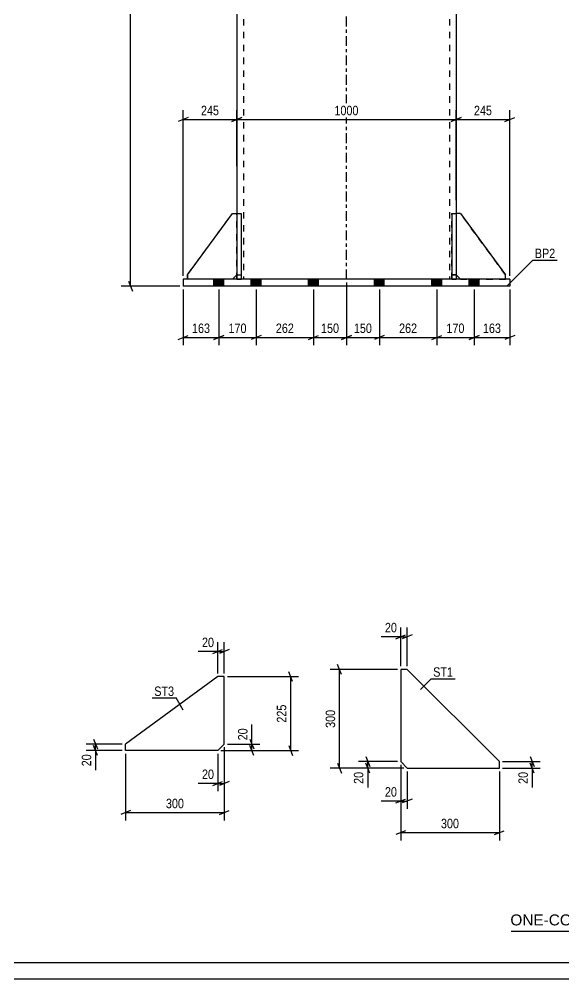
# Model space of a CAD drawing. Header units: millimetres. Extents: x 0 to 841, y 0 to 594.
# Drawn here: x 253.4 to 419, y 0 to 292.1 of the extents above; entities that cross this region are included whole.
import ezdxf

# ---------------------------------------------------------------- set-up
doc = ezdxf.new("R2010")
doc.units = ezdxf.units.MM
doc.linetypes.add('DXK_LINE_DOT2', pattern=[3.9198, 1.9599, -1.9599])
doc.linetypes.add('DXK_LINE_DOT3', pattern=[5.9187, 2.979, -0.9799, 0.9799, -0.9799])
doc.styles.add('Arial', font='ARIAL.TTF', dxfattribs={"height": 0.2})
doc.styles.add('Arial Narrow', font='ARIALN.TTF', dxfattribs={"height": 0.2})

# ---------------------------------------------------------------- blocks, each defined once
blk = doc.blocks.new('Unknown-727412544-1129')
at = {"color": 5, "linetype": 'Continuous'}
for p, q in [((5, 5), (836, 5)), ((0, 0), (841, 0))]:
    blk.add_line(p, q, dxfattribs=at)
blk = doc.blocks.new('Part-727412544-2099 - 2089')
at = {"color": 7, "linetype": 'DXK_LINE_DOT2'}
for p, q in [((319.59, 212.94), (319.59, 232.94)), ((319.59, 232.94), (320.92, 232.94)), ((320.92, 232.94), (320.92, 212.94)), ((319.59, 214.27), (320.92, 214.27)), ((320.92, 212.94), (319.59, 212.94))]:
    blk.add_line(p, q, dxfattribs=at)
blk = doc.blocks.new('Part-727412544-2095 - 2089')
at = {"color": 2, "linetype": 'Continuous'}
for p, q in [((402.59, 212.94), (303.25, 212.94)), ((303.25, 212.94), (303.25, 210.81)), ((402.59, 210.81), (303.25, 210.81)), ((402.59, 212.94), (402.59, 210.81))]:
    blk.add_line(p, q, dxfattribs=at)
blk = doc.blocks.new('Part-727412544-2096 - 2089')
at = {"color": 2, "linetype": 'Continuous'}
for p, q in [((384.92, 232.94), (384.92, 212.94)), ((384.92, 232.94), (386.25, 232.94)), ((386.25, 232.94), (386.25, 212.94)), ((384.92, 214.27), (386.25, 214.27))]:
    blk.add_line(p, q, dxfattribs=at)
at = {"color": 7, "linetype": 'DXK_LINE_DOT2'}
blk.add_line((384.92, 212.94), (386.25, 212.94), dxfattribs=at)
blk = doc.blocks.new('Part-727412544-2097 - 2089')
at = {"color": 2, "linetype": 'Continuous'}
for p, q in [((319.59, 232.94), (319.59, 212.94)), ((319.59, 232.94), (320.92, 232.94)), ((320.92, 232.94), (320.92, 212.94)), ((319.59, 214.27), (320.92, 214.27))]:
    blk.add_line(p, q, dxfattribs=at)
at = {"color": 7, "linetype": 'DXK_LINE_DOT2'}
blk.add_line((319.59, 212.94), (320.92, 212.94), dxfattribs=at)
blk = doc.blocks.new('Part-727412544-2098 - 2089')
at = {"color": 7, "linetype": 'DXK_LINE_DOT2'}
for p, q in [((384.92, 212.94), (384.92, 232.94)), ((384.92, 232.94), (386.25, 232.94)), ((386.25, 232.94), (386.25, 212.94)), ((386.25, 214.27), (384.92, 214.27)), ((386.25, 212.94), (384.92, 212.94))]:
    blk.add_line(p, q, dxfattribs=at)
blk = doc.blocks.new('Part-727412544-2105 - 2089')
at = {"color": 2, "linetype": 'Continuous'}
for p, q in [((319.59, 382.27), (319.59, 232.94)), ((386.25, 382.27), (386.25, 232.94))]:
    blk.add_line(p, q, dxfattribs=at)
at = {"color": 7, "linetype": 'DXK_LINE_DOT2'}
for p, q in [((321.59, 382.27), (321.59, 212.94)), ((384.25, 382.27), (384.25, 212.94)), ((319.59, 232.94), (319.59, 212.94)), ((386.25, 232.94), (386.25, 212.94)), ((386.25, 212.94), (319.59, 212.94))]:
    blk.add_line(p, q, dxfattribs=at)
at = {"color": 7, "linetype": 'DXK_LINE_DOT3'}
blk.add_line((352.92, 212.94), (352.92, 382.27), dxfattribs=at)
blk = doc.blocks.new('Bolt-727412544-2106 - 2089')
at = {"linetype": 'Continuous'}
for points in [[(312.62, 210.81), (315.62, 210.81), (315.62, 212.94), (312.62, 212.94)], [(312.62, 210.81), (315.62, 210.81), (315.62, 212.94), (312.62, 212.94)], [(312.62, 210.81), (315.62, 210.81), (315.62, 212.94), (312.62, 212.94)], [(312.62, 210.81), (315.62, 210.81), (315.62, 212.94), (312.62, 212.94)], [(312.62, 210.81), (315.62, 210.81), (315.62, 212.94), (312.62, 212.94)], [(312.62, 210.81), (315.62, 210.81), (315.62, 212.94), (312.62, 212.94)], [(312.62, 210.81), (315.62, 210.81), (315.62, 212.94), (312.62, 212.94)], [(312.62, 210.81), (315.62, 210.81), (315.62, 212.94), (312.62, 212.94)], [(323.95, 210.81), (326.95, 210.81), (326.95, 212.94), (323.95, 212.94)], [(323.95, 210.81), (326.95, 210.81), (326.95, 212.94), (323.95, 212.94)], [(323.95, 210.81), (326.95, 210.81), (326.95, 212.94), (323.95, 212.94)], [(323.95, 210.81), (326.95, 210.81), (326.95, 212.94), (323.95, 212.94)], [(341.42, 210.81), (344.42, 210.81), (344.42, 212.94), (341.42, 212.94)], [(341.42, 210.81), (344.42, 210.81), (344.42, 212.94), (341.42, 212.94)], [(341.42, 210.81), (344.42, 210.81), (344.42, 212.94), (341.42, 212.94)], [(341.42, 210.81), (344.42, 210.81), (344.42, 212.94), (341.42, 212.94)], [(361.42, 210.81), (364.42, 210.81), (364.42, 212.94), (361.42, 212.94)], [(361.42, 210.81), (364.42, 210.81), (364.42, 212.94), (361.42, 212.94)], [(361.42, 210.81), (364.42, 210.81), (364.42, 212.94), (361.42, 212.94)], [(361.42, 210.81), (364.42, 210.81), (364.42, 212.94), (361.42, 212.94)], [(378.89, 210.81), (381.89, 210.81), (381.89, 212.94), (378.89, 212.94)], [(378.89, 210.81), (381.89, 210.81), (381.89, 212.94), (378.89, 212.94)], [(378.89, 210.81), (381.89, 210.81), (381.89, 212.94), (378.89, 212.94)], [(378.89, 210.81), (381.89, 210.81), (381.89, 212.94), (378.89, 212.94)], [(390.22, 210.81), (393.22, 210.81), (393.22, 212.94), (390.22, 212.94)], [(390.22, 210.81), (393.22, 210.81), (393.22, 212.94), (390.22, 212.94)], [(390.22, 210.81), (393.22, 210.81), (393.22, 212.94), (390.22, 212.94)], [(390.22, 210.81), (393.22, 210.81), (393.22, 212.94), (390.22, 212.94)], [(390.22, 210.81), (393.22, 210.81), (393.22, 212.94), (390.22, 212.94)], [(390.22, 210.81), (393.22, 210.81), (393.22, 212.94), (390.22, 212.94)], [(390.22, 210.81), (393.22, 210.81), (393.22, 212.94), (390.22, 212.94)], [(390.22, 210.81), (393.22, 210.81), (393.22, 212.94), (390.22, 212.94)]]:
    blk.add_hatch(color=1, dxfattribs=at).paths.add_polyline_path(points)
at = {"color": 1, "linetype": 'Continuous'}
for p, q in [((312.62, 210.81), (312.62, 212.94)), ((312.62, 210.81), (312.62, 212.94)), ((312.62, 210.81), (312.62, 212.94)), ((312.62, 210.81), (312.62, 212.94)), ((312.62, 210.81), (312.62, 212.94)), ((312.62, 210.81), (312.62, 212.94)), ((312.62, 210.81), (312.62, 212.94)), ((312.62, 210.81), (312.62, 212.94)), ((314.12, 210.81), (314.12, 212.94)), ((314.12, 210.81), (314.12, 212.94)), ((314.12, 210.81), (314.12, 212.94)), ((314.12, 210.81), (314.12, 212.94)), ((314.12, 210.81), (314.12, 212.94)), ((314.12, 210.81), (314.12, 212.94)), ((314.12, 210.81), (314.12, 212.94)), ((314.12, 210.81), (314.12, 212.94)), ((315.62, 210.81), (315.62, 212.94)), ((315.62, 210.81), (315.62, 212.94)), ((315.62, 210.81), (315.62, 212.94)), ((315.62, 210.81), (315.62, 212.94)), ((315.62, 210.81), (315.62, 212.94)), ((315.62, 210.81), (315.62, 212.94)), ((315.62, 210.81), (315.62, 212.94)), ((315.62, 210.81), (315.62, 212.94)), ((323.95, 210.81), (323.95, 212.94)), ((323.95, 210.81), (323.95, 212.94)), ((323.95, 210.81), (323.95, 212.94)), ((323.95, 210.81), (323.95, 212.94)), ((325.45, 210.81), (325.45, 212.94)), ((325.45, 210.81), (325.45, 212.94)), ((325.45, 210.81), (325.45, 212.94)), ((325.45, 210.81), (325.45, 212.94)), ((326.95, 210.81), (326.95, 212.94)), ((326.95, 210.81), (326.95, 212.94)), ((326.95, 210.81), (326.95, 212.94)), ((326.95, 210.81), (326.95, 212.94)), ((341.42, 210.81), (341.42, 212.94)), ((341.42, 210.81), (341.42, 212.94)), ((341.42, 210.81), (341.42, 212.94)), ((341.42, 210.81), (341.42, 212.94)), ((342.92, 210.81), (342.92, 212.94)), ((342.92, 210.81), (342.92, 212.94)), ((342.92, 210.81), (342.92, 212.94)), ((342.92, 210.81), (342.92, 212.94)), ((344.42, 210.81), (344.42, 212.94)), ((344.42, 210.81), (344.42, 212.94)), ((344.42, 210.81), (344.42, 212.94)), ((344.42, 210.81), (344.42, 212.94)), ((361.42, 210.81), (361.42, 212.94)), ((361.42, 210.81), (361.42, 212.94)), ((361.42, 210.81), (361.42, 212.94)), ((361.42, 210.81), (361.42, 212.94)), ((362.92, 210.81), (362.92, 212.94)), ((362.92, 210.81), (362.92, 212.94)), ((362.92, 210.81), (362.92, 212.94)), ((362.92, 210.81), (362.92, 212.94)), ((364.42, 210.81), (364.42, 212.94)), ((364.42, 210.81), (364.42, 212.94)), ((364.42, 210.81), (364.42, 212.94)), ((364.42, 210.81), (364.42, 212.94)), ((378.89, 210.81), (378.89, 212.94)), ((378.89, 210.81), (378.89, 212.94)), ((378.89, 210.81), (378.89, 212.94)), ((378.89, 210.81), (378.89, 212.94)), ((380.39, 210.81), (380.39, 212.94)), ((380.39, 210.81), (380.39, 212.94)), ((380.39, 210.81), (380.39, 212.94)), ((380.39, 210.81), (380.39, 212.94)), ((381.89, 210.81), (381.89, 212.94)), ((381.89, 210.81), (381.89, 212.94)), ((381.89, 210.81), (381.89, 212.94)), ((381.89, 210.81), (381.89, 212.94)), ((390.22, 210.81), (390.22, 212.94)), ((390.22, 210.81), (390.22, 212.94)), ((390.22, 210.81), (390.22, 212.94)), ((390.22, 210.81), (390.22, 212.94)), ((390.22, 210.81), (390.22, 212.94)), ((390.22, 210.81), (390.22, 212.94)), ((390.22, 210.81), (390.22, 212.94)), ((390.22, 210.81), (390.22, 212.94)), ((391.72, 210.81), (391.72, 212.94)), ((391.72, 210.81), (391.72, 212.94)), ((391.72, 210.81), (391.72, 212.94)), ((391.72, 210.81), (391.72, 212.94)), ((391.72, 210.81), (391.72, 212.94)), ((391.72, 210.81), (391.72, 212.94)), ((391.72, 210.81), (391.72, 212.94)), ((391.72, 210.81), (391.72, 212.94)), ((393.22, 210.81), (393.22, 212.94)), ((393.22, 210.81), (393.22, 212.94)), ((393.22, 210.81), (393.22, 212.94)), ((393.22, 210.81), (393.22, 212.94)), ((393.22, 210.81), (393.22, 212.94)), ((393.22, 210.81), (393.22, 212.94)), ((393.22, 210.81), (393.22, 212.94)), ((393.22, 210.81), (393.22, 212.94))]:
    blk.add_line(p, q, dxfattribs=at)
blk = doc.blocks.new('Part-727412544-2242 - 2089')
at = {"color": 2, "linetype": 'Continuous'}
for p, q in [((387.59, 232.94), (386.25, 232.94)), ((387.59, 232.94), (401.25, 214.27)), ((386.25, 214.27), (387.59, 212.94)), ((401.25, 212.94), (401.25, 214.27))]:
    blk.add_line(p, q, dxfattribs=at)
at = {"color": 7, "linetype": 'DXK_LINE_DOT2'}
for p, q in [((386.25, 232.94), (386.25, 214.27)), ((387.59, 212.94), (401.25, 212.94))]:
    blk.add_line(p, q, dxfattribs=at)
blk = doc.blocks.new('Part-727412544-2243 - 2089')
at = {"color": 2, "linetype": 'Continuous'}
for p, q in [((304.59, 214.27), (318.25, 232.94)), ((318.25, 232.94), (319.59, 232.94)), ((304.59, 214.27), (304.59, 212.94)), ((319.59, 214.27), (318.25, 212.94))]:
    blk.add_line(p, q, dxfattribs=at)
at = {"color": 7, "linetype": 'DXK_LINE_DOT2'}
for p, q in [((319.59, 232.94), (319.59, 214.27)), ((318.25, 212.94), (304.59, 212.94))]:
    blk.add_line(p, q, dxfattribs=at)
blk = doc.blocks.new('Part-727412544-2244 - 2089')
at = {"color": 7, "linetype": 'DXK_LINE_DOT2'}
for p, q in [((387.59, 232.94), (386.25, 232.94)), ((386.25, 232.94), (386.25, 214.27)), ((401.25, 214.27), (387.59, 232.94)), ((386.25, 214.27), (387.59, 212.94)), ((401.25, 212.94), (401.25, 214.27)), ((387.59, 212.94), (401.25, 212.94))]:
    blk.add_line(p, q, dxfattribs=at)
blk = doc.blocks.new('Part-727412544-2245 - 2089')
at = {"color": 7, "linetype": 'DXK_LINE_DOT2'}
for p, q in [((304.59, 214.27), (318.25, 232.94)), ((318.25, 232.94), (319.59, 232.94)), ((319.59, 232.94), (319.59, 214.27)), ((304.59, 212.94), (304.59, 214.27)), ((319.59, 214.27), (318.25, 212.94)), ((318.25, 212.94), (304.59, 212.94))]:
    blk.add_line(p, q, dxfattribs=at)
blk = doc.blocks.new('Part-727412544-3822 - 3821')
at = {"color": 2, "linetype": 'Continuous'}
for p, q in [((313.77, 91.96), (285.77, 71.46)), ((315.77, 91.96), (313.77, 91.96)), ((315.77, 71.46), (315.77, 91.96)), ((285.77, 69.46), (285.77, 71.46)), ((313.77, 69.46), (315.77, 71.46)), ((313.77, 69.46), (285.77, 69.46))]:
    blk.add_line(p, q, dxfattribs=at)
blk = doc.blocks.new('Part-727412544-5479 - 5478')
at = {"color": 2, "linetype": 'Continuous'}
for p, q in [((371.4, 94.11), (369.4, 94.11)), ((369.4, 94.11), (369.4, 66.11)), ((399.4, 66.11), (371.4, 94.11)), ((369.4, 66.11), (371.4, 64.11)), ((399.4, 64.11), (399.4, 66.11)), ((371.4, 64.11), (399.4, 64.11))]:
    blk.add_line(p, q, dxfattribs=at)
blk = doc.blocks.new('StraightDimension-727412544-4749 - 2089')
at = {"color": 7, "linetype": 'Continuous'}
for p, q in [((325.45, 209.81), (325.45, 192.81)), ((342.92, 209.81), (342.92, 192.81)), ((326.95, 195.81), (323.95, 194.61)), ((341.42, 194.61), (344.42, 195.81)), ((325.45, 195.21), (342.92, 195.21))]:
    blk.add_line(p, q, dxfattribs=at)
at = {"color": 0}
blk.add_wipeout([(337.53, 195.96), (337.53, 200.16), (330.85, 200.16), (330.85, 195.96)], dxfattribs=at)
at = {"color": 3, "style": 'Arial Narrow'}
blk.add_text('262', height=2.863, dxfattribs=at).set_placement((331.45, 196.56))
blk = doc.blocks.new('StraightDimension-727412544-2219 - 2089')
at = {"color": 7, "linetype": 'Continuous'}
for p, q in [((319.59, 247.34), (319.59, 264.34)), ((386.25, 237.01), (386.25, 264.34)), ((321.09, 262.09), (318.09, 260.89)), ((319.59, 261.49), (386.25, 261.49)), ((384.75, 260.89), (387.75, 262.09))]:
    blk.add_line(p, q, dxfattribs=at)
at = {"color": 0}
blk.add_wipeout([(357.18, 262.24), (357.18, 266.44), (348.66, 266.44), (348.66, 262.24)], dxfattribs=at)
at = {"color": 3, "style": 'Arial Narrow'}
blk.add_text('1000', height=2.863, dxfattribs=at).set_placement((349.26, 262.84))
blk = doc.blocks.new('StraightDimension-727412544-4747 - 2089')
at = {"color": 7, "linetype": 'Continuous'}
for p, q in [((352.92, 211.94), (352.92, 192.81)), ((362.92, 209.81), (362.92, 192.81)), ((351.42, 194.61), (354.42, 195.81)), ((364.42, 195.81), (361.42, 194.61)), ((352.92, 195.21), (362.92, 195.21))]:
    blk.add_line(p, q, dxfattribs=at)
at = {"color": 0}
blk.add_wipeout([(361.26, 195.96), (361.26, 200.16), (354.58, 200.16), (354.58, 195.96)], dxfattribs=at)
at = {"color": 3, "style": 'Arial Narrow'}
blk.add_text('150', height=2.863, dxfattribs=at).set_placement((355.18, 196.56))
blk = doc.blocks.new('StraightDimension-727412544-2229 - 2089')
at = {"color": 7, "linetype": 'Continuous'}
for p, q in [((386.25, 237.01), (386.25, 264.34)), ((402.59, 213.94), (402.59, 264.34)), ((387.75, 262.09), (384.75, 260.89)), ((386.25, 261.49), (402.59, 261.49)), ((401.09, 260.89), (404.09, 262.09))]:
    blk.add_line(p, q, dxfattribs=at)
at = {"color": 0}
blk.add_wipeout([(397.76, 262.24), (397.76, 266.44), (391.08, 266.44), (391.08, 262.24)], dxfattribs=at)
at = {"color": 3, "style": 'Arial Narrow'}
blk.add_text('245', height=2.863, dxfattribs=at).set_placement((391.68, 262.84))
blk = doc.blocks.new('StraightDimension-727412544-4744 - 2089')
at = {"color": 7, "linetype": 'Continuous'}
for p, q in [((391.72, 209.81), (391.72, 192.81)), ((402.59, 209.81), (402.59, 192.81)), ((390.22, 194.61), (393.22, 195.81)), ((404.09, 195.81), (401.09, 194.61)), ((391.72, 195.21), (402.59, 195.21))]:
    blk.add_line(p, q, dxfattribs=at)
at = {"color": 0}
blk.add_wipeout([(400.5, 195.96), (400.5, 200.16), (393.81, 200.16), (393.81, 195.96)], dxfattribs=at)
at = {"color": 3, "style": 'Arial Narrow'}
blk.add_text('163', height=2.863, dxfattribs=at).set_placement((394.41, 196.56))
blk = doc.blocks.new('StraightDimension-727412544-2198 - 2089')
at = {"color": 7, "linetype": 'Continuous'}
for p, q in [((287.25, 210.81), (287.25, 534.61)), ((302.25, 210.81), (284.4, 210.81)), ((286.65, 212.31), (287.85, 209.31))]:
    blk.add_line(p, q, dxfattribs=at)
blk = doc.blocks.new('StraightDimension-727412544-2209 - 2089')
at = {"color": 7, "linetype": 'Continuous'}
for p, q in [((303.25, 213.94), (303.25, 264.34)), ((319.59, 247.34), (319.59, 264.34)), ((304.75, 262.09), (301.75, 260.89)), ((303.25, 261.49), (319.59, 261.49)), ((318.09, 260.89), (321.09, 262.09))]:
    blk.add_line(p, q, dxfattribs=at)
at = {"color": 0}
blk.add_wipeout([(314.76, 262.24), (314.76, 266.44), (308.08, 266.44), (308.08, 262.24)], dxfattribs=at)
at = {"color": 3, "style": 'Arial Narrow'}
blk.add_text('245', height=2.863, dxfattribs=at).set_placement((308.68, 262.84))
blk = doc.blocks.new('StraightDimension-727412544-4745 - 2089')
at = {"color": 7, "linetype": 'Continuous'}
for p, q in [((380.39, 209.81), (380.39, 192.81)), ((391.72, 209.81), (391.72, 192.81)), ((378.89, 194.61), (381.89, 195.81)), ((393.22, 195.81), (390.22, 194.61)), ((380.39, 195.21), (391.72, 195.21))]:
    blk.add_line(p, q, dxfattribs=at)
at = {"color": 0}
blk.add_wipeout([(389.4, 195.96), (389.4, 200.16), (382.71, 200.16), (382.71, 195.96)], dxfattribs=at)
at = {"color": 3, "style": 'Arial Narrow'}
blk.add_text('170', height=2.863, dxfattribs=at).set_placement((383.31, 196.56))
blk = doc.blocks.new('StraightDimension-727412544-4746 - 2089')
at = {"color": 7, "linetype": 'Continuous'}
for p, q in [((362.92, 209.81), (362.92, 192.81)), ((380.39, 209.81), (380.39, 192.81)), ((364.42, 195.81), (361.42, 194.61)), ((378.89, 194.61), (381.89, 195.81)), ((362.92, 195.21), (380.39, 195.21))]:
    blk.add_line(p, q, dxfattribs=at)
at = {"color": 0}
blk.add_wipeout([(375, 195.96), (375, 200.16), (368.31, 200.16), (368.31, 195.96)], dxfattribs=at)
at = {"color": 3, "style": 'Arial Narrow'}
blk.add_text('262', height=2.863, dxfattribs=at).set_placement((368.91, 196.56))
blk = doc.blocks.new('StraightDimension-727412544-4748 - 2089')
at = {"color": 7, "linetype": 'Continuous'}
for p, q in [((352.92, 211.94), (352.92, 192.81)), ((342.92, 209.81), (342.92, 192.81)), ((341.42, 194.61), (344.42, 195.81)), ((354.42, 195.81), (351.42, 194.61)), ((342.92, 195.21), (352.92, 195.21))]:
    blk.add_line(p, q, dxfattribs=at)
at = {"color": 0}
blk.add_wipeout([(351.26, 195.96), (351.26, 200.16), (344.58, 200.16), (344.58, 195.96)], dxfattribs=at)
at = {"color": 3, "style": 'Arial Narrow'}
blk.add_text('150', height=2.863, dxfattribs=at).set_placement((345.18, 196.56))
blk = doc.blocks.new('StraightDimension-727412544-4750 - 2089')
at = {"color": 7, "linetype": 'Continuous'}
for p, q in [((314.12, 209.81), (314.12, 192.81)), ((325.45, 209.81), (325.45, 192.81)), ((312.62, 194.61), (315.62, 195.81)), ((326.95, 195.81), (323.95, 194.61)), ((314.12, 195.21), (325.45, 195.21))]:
    blk.add_line(p, q, dxfattribs=at)
at = {"color": 0}
blk.add_wipeout([(323.13, 195.96), (323.13, 200.16), (316.45, 200.16), (316.45, 195.96)], dxfattribs=at)
at = {"color": 3, "style": 'Arial Narrow'}
blk.add_text('170', height=2.863, dxfattribs=at).set_placement((317.05, 196.56))
blk = doc.blocks.new('StraightDimension-727412544-4751 - 2089')
at = {"color": 7, "linetype": 'Continuous'}
for p, q in [((303.25, 209.81), (303.25, 192.81)), ((314.12, 209.81), (314.12, 192.81)), ((301.75, 194.61), (304.75, 195.81)), ((315.62, 195.81), (312.62, 194.61)), ((303.25, 195.21), (314.12, 195.21))]:
    blk.add_line(p, q, dxfattribs=at)
at = {"color": 0}
blk.add_wipeout([(312.03, 195.96), (312.03, 200.16), (305.35, 200.16), (305.35, 195.96)], dxfattribs=at)
at = {"color": 3, "style": 'Arial Narrow'}
blk.add_text('163', height=2.863, dxfattribs=at).set_placement((305.95, 196.56))
blk = doc.blocks.new('StraightDimension-727412544-3832 - 3821')
at = {"color": 7, "linetype": 'Continuous'}
for p, q in [((313.77, 92.96), (313.77, 102.46)), ((315.77, 92.96), (315.77, 102.46)), ((312.27, 99.01), (315.27, 100.21)), ((313.77, 99.61), (315.77, 99.61)), ((317.27, 100.21), (314.27, 99.01))]:
    blk.add_line(p, q, dxfattribs=at)
at = {"color": 0}
blk.add_wipeout([(313.25, 100.36), (313.25, 104.56), (308.39, 104.56), (308.39, 100.36)], dxfattribs=at)
at = {"color": 7, "linetype": 'Continuous'}
blk.add_line((313.77, 99.61), (307.86, 99.61), dxfattribs=at)
blk.add_line((313.77, 99.61), (307.86, 99.61), dxfattribs=at)
at = {"color": 3, "style": 'Arial Narrow'}
blk.add_text('20', height=2.863, dxfattribs=at).set_placement((308.99, 100.96))
blk = doc.blocks.new('StraightDimension-727412544-3824 - 3821')
at = {"color": 7, "linetype": 'Continuous'}
for p, q in [((284.77, 71.46), (273.8, 71.46)), ((276.05, 72.96), (277.25, 69.96)), ((277.25, 67.96), (276.05, 70.96)), ((276.65, 69.46), (276.65, 71.46)), ((284.77, 69.46), (273.8, 69.46))]:
    blk.add_line(p, q, dxfattribs=at)
at = {"color": 0}
blk.add_wipeout([(275.9, 68.93), (271.7, 68.93), (271.7, 64.08), (275.9, 64.08)], dxfattribs=at)
at = {"color": 7, "linetype": 'Continuous'}
blk.add_line((276.65, 69.46), (276.65, 63.55), dxfattribs=at)
blk.add_line((276.65, 69.46), (276.65, 63.55), dxfattribs=at)
at = {"color": 3, "style": 'Arial Narrow'}
blk.add_text('20', height=2.863, rotation=90.0002, dxfattribs=at).set_placement((275.3, 64.68))
blk = doc.blocks.new('StraightDimension-727412544-3836 - 3821')
at = {"color": 7, "linetype": 'Continuous'}
for p, q in [((315.77, 70.46), (315.77, 57.06)), ((313.77, 68.46), (313.77, 57.06)), ((312.27, 58.86), (315.27, 60.06)), ((313.77, 59.46), (315.77, 59.46)), ((317.27, 60.06), (314.27, 58.86))]:
    blk.add_line(p, q, dxfattribs=at)
at = {"color": 0}
blk.add_wipeout([(313.25, 60.21), (313.25, 64.41), (308.39, 64.41), (308.39, 60.21)], dxfattribs=at)
at = {"color": 7, "linetype": 'Continuous'}
blk.add_line((313.77, 59.46), (307.86, 59.46), dxfattribs=at)
blk.add_line((313.77, 59.46), (307.86, 59.46), dxfattribs=at)
at = {"color": 3, "style": 'Arial Narrow'}
blk.add_text('20', height=2.863, dxfattribs=at).set_placement((308.99, 60.81))
blk = doc.blocks.new('StraightDimension-727412544-3828 - 3821')
at = {"color": 7, "linetype": 'Continuous'}
for p, q in [((316.77, 71.46), (326.56, 71.46)), ((323.56, 72.96), (324.76, 69.96)), ((324.76, 67.96), (323.56, 70.96)), ((324.16, 69.46), (324.16, 71.46)), ((314.77, 69.46), (326.56, 69.46))]:
    blk.add_line(p, q, dxfattribs=at)
at = {"color": 0}
blk.add_wipeout([(323.41, 76.84), (319.21, 76.84), (319.21, 71.98), (323.41, 71.98)], dxfattribs=at)
at = {"color": 7, "linetype": 'Continuous'}
blk.add_line((324.16, 71.46), (324.16, 77.36), dxfattribs=at)
blk.add_line((324.16, 71.46), (324.16, 77.36), dxfattribs=at)
at = {"color": 3, "style": 'Arial Narrow'}
blk.add_text('20', height=2.863, rotation=90.0002, dxfattribs=at).set_placement((322.81, 72.58))
blk = doc.blocks.new('StraightDimension-727412544-3840 - 3821')
at = {"color": 7, "linetype": 'Continuous'}
for p, q in [((316.77, 91.96), (338.36, 91.96)), ((336.56, 90.46), (335.36, 93.46)), ((335.96, 69.46), (335.96, 91.96)), ((335.36, 70.96), (336.56, 67.96)), ((314.77, 69.46), (338.36, 69.46))]:
    blk.add_line(p, q, dxfattribs=at)
at = {"color": 0}
blk.add_wipeout([(335.21, 84.05), (331.01, 84.05), (331.01, 77.37), (335.21, 77.37)], dxfattribs=at)
at = {"color": 3, "style": 'Arial Narrow'}
blk.add_text('225', height=2.863, rotation=90.0002, dxfattribs=at).set_placement((334.61, 77.97))
blk = doc.blocks.new('StraightDimension-727412544-3844 - 3821')
at = {"color": 7, "linetype": 'Continuous'}
for p, q in [((315.77, 70.46), (315.77, 48.18)), ((285.77, 68.46), (285.77, 48.18)), ((287.27, 51.18), (284.27, 49.98)), ((285.77, 50.58), (315.77, 50.58)), ((314.27, 49.98), (317.27, 51.18))]:
    blk.add_line(p, q, dxfattribs=at)
at = {"color": 0}
blk.add_wipeout([(304.11, 51.33), (304.11, 55.53), (297.43, 55.53), (297.43, 51.33)], dxfattribs=at)
at = {"color": 3, "style": 'Arial Narrow'}
blk.add_text('300', height=2.863, dxfattribs=at).set_placement((298.03, 51.93))
blk = doc.blocks.new('StraightDimension-727412544-5507 - 5478')
at = {"color": 7, "linetype": 'Continuous'}
for p, q in [((369.4, 65.11), (369.4, 42.08)), ((399.4, 63.11), (399.4, 42.08)), ((370.9, 45.08), (367.9, 43.88)), ((369.4, 44.48), (399.4, 44.48)), ((397.9, 43.88), (400.9, 45.08))]:
    blk.add_line(p, q, dxfattribs=at)
at = {"color": 0}
blk.add_wipeout([(387.74, 45.23), (387.74, 49.43), (381.05, 49.43), (381.05, 45.23)], dxfattribs=at)
at = {"color": 3, "style": 'Arial Narrow'}
blk.add_text('300', height=2.863, dxfattribs=at).set_placement((381.65, 45.83))
blk = doc.blocks.new('StraightDimension-727412544-5499 - 5478')
at = {"color": 7, "linetype": 'Continuous'}
for p, q in [((408.8, 67.61), (410, 64.61)), ((400.4, 66.11), (411.8, 66.11)), ((410, 62.61), (408.8, 65.61)), ((409.4, 64.11), (409.4, 66.11)), ((400.4, 64.11), (411.8, 64.11))]:
    blk.add_line(p, q, dxfattribs=at)
at = {"color": 0}
blk.add_wipeout([(408.65, 63.58), (404.45, 63.58), (404.45, 58.72), (408.65, 58.72)], dxfattribs=at)
at = {"color": 7, "linetype": 'Continuous'}
blk.add_line((409.4, 64.11), (409.4, 58.2), dxfattribs=at)
blk.add_line((409.4, 64.11), (409.4, 58.2), dxfattribs=at)
at = {"color": 3, "style": 'Arial Narrow'}
blk.add_text('20', height=2.863, rotation=90.0002, dxfattribs=at).set_placement((408.05, 59.32))
blk = doc.blocks.new('StraightDimension-727412544-5491 - 5478')
at = {"color": 7, "linetype": 'Continuous'}
for p, q in [((369.4, 65.11), (369.4, 51.71)), ((371.4, 63.11), (371.4, 51.71)), ((367.9, 53.51), (370.9, 54.71)), ((369.4, 54.11), (371.4, 54.11)), ((372.9, 54.71), (369.9, 53.51))]:
    blk.add_line(p, q, dxfattribs=at)
at = {"color": 0}
blk.add_wipeout([(368.87, 54.86), (368.87, 59.06), (364.01, 59.06), (364.01, 54.86)], dxfattribs=at)
at = {"color": 7, "linetype": 'Continuous'}
blk.add_line((369.4, 54.11), (363.49, 54.11), dxfattribs=at)
blk.add_line((369.4, 54.11), (363.49, 54.11), dxfattribs=at)
at = {"color": 3, "style": 'Arial Narrow'}
blk.add_text('20', height=2.863, dxfattribs=at).set_placement((364.61, 55.46))
blk = doc.blocks.new('StraightDimension-727412544-5511 - 5478')
at = {"color": 7, "linetype": 'Continuous'}
for p, q in [((368.4, 94.11), (347.96, 94.11)), ((351.41, 92.61), (350.21, 95.61)), ((350.81, 64.11), (350.81, 94.11)), ((350.21, 65.61), (351.41, 62.61)), ((370.4, 64.11), (347.96, 64.11))]:
    blk.add_line(p, q, dxfattribs=at)
at = {"color": 0}
blk.add_wipeout([(350.06, 82.45), (345.86, 82.45), (345.86, 75.76), (350.06, 75.76)], dxfattribs=at)
at = {"color": 3, "style": 'Arial Narrow'}
blk.add_text('300', height=2.863, rotation=90.0002, dxfattribs=at).set_placement((349.46, 76.36))
blk = doc.blocks.new('StraightDimension-727412544-5503 - 5478')
at = {"color": 7, "linetype": 'Continuous'}
for p, q in [((358.8, 67.61), (360, 64.61)), ((368.4, 66.11), (356.55, 66.11)), ((360, 62.61), (358.8, 65.61)), ((359.4, 64.11), (359.4, 66.11)), ((370.4, 64.11), (356.55, 64.11))]:
    blk.add_line(p, q, dxfattribs=at)
at = {"color": 0}
blk.add_wipeout([(358.65, 63.58), (354.45, 63.58), (354.45, 58.72), (358.65, 58.72)], dxfattribs=at)
at = {"color": 7, "linetype": 'Continuous'}
blk.add_line((359.4, 64.11), (359.4, 58.2), dxfattribs=at)
blk.add_line((359.4, 64.11), (359.4, 58.2), dxfattribs=at)
at = {"color": 3, "style": 'Arial Narrow'}
blk.add_text('20', height=2.863, rotation=90.0002, dxfattribs=at).set_placement((358.05, 59.32))
blk = doc.blocks.new('StraightDimension-727412544-5495 - 5478')
at = {"color": 7, "linetype": 'Continuous'}
for p, q in [((369.4, 95.11), (369.4, 106.96)), ((371.4, 95.11), (371.4, 106.96)), ((367.9, 103.51), (370.9, 104.71)), ((369.4, 104.11), (371.4, 104.11)), ((372.9, 104.71), (369.9, 103.51))]:
    blk.add_line(p, q, dxfattribs=at)
at = {"color": 0}
blk.add_wipeout([(368.87, 104.86), (368.87, 109.06), (364.01, 109.06), (364.01, 104.86)], dxfattribs=at)
at = {"color": 7, "linetype": 'Continuous'}
blk.add_line((369.4, 104.11), (363.49, 104.11), dxfattribs=at)
blk.add_line((369.4, 104.11), (363.49, 104.11), dxfattribs=at)
at = {"color": 3, "style": 'Arial Narrow'}
blk.add_text('20', height=2.863, dxfattribs=at).set_placement((364.61, 105.46))
blk = doc.blocks.new('Unknown-727412544-7716')
at = {"color": 7, "linetype": 'Continuous'}
blk.add_line((403, 14.5), (473, 14.5), dxfattribs=at)
at = {"color": 7, "style": 'Arial'}
blk.add_text('ONE-COLUMN MARKED AS C23', height=3.3428, dxfattribs=at).set_placement((402.76, 16.25))
blk = doc.blocks.new('Mark-727412544-2091 - 2089')
at = {"color": 0}
blk.add_wipeout([(416.39, 219.35), (416.39, 222.35), (410.18, 222.35), (410.18, 219.35)], dxfattribs=at)
blk.add_wipeout([(416.39, 219.35), (416.39, 222.35), (410.18, 222.35), (410.18, 219.35)], dxfattribs=at)
at = {"color": 30, "linetype": 'Continuous'}
for p, q in [((401.72, 210.81), (409.58, 218.75)), ((409.58, 218.75), (416.99, 218.75))]:
    blk.add_line(p, q, dxfattribs=at)
at = {"color": 3, "style": 'Arial Narrow'}
blk.add_text('BP2', height=2.863, dxfattribs=at).set_placement((410.18, 219.35))
blk = doc.blocks.new('Mark-727412544-3847 - 3821')
at = {"color": 0}
blk.add_wipeout([(300.51, 86.09), (300.51, 89.09), (294.48, 89.09), (294.48, 86.09)], dxfattribs=at)
blk.add_wipeout([(300.51, 86.09), (300.51, 89.09), (294.48, 89.09), (294.48, 86.09)], dxfattribs=at)
at = {"color": 30, "linetype": 'Continuous'}
for p in [(293.88, 85.49), (303.23, 81.81)]:
    blk.add_line(p, (301.11, 85.49), dxfattribs=at)
at = {"color": 3, "style": 'Arial Narrow'}
blk.add_text('ST3', height=2.863, dxfattribs=at).set_placement((294.48, 86.09))
blk = doc.blocks.new('Mark-727412544-5514 - 5478')
at = {"color": 0}
blk.add_wipeout([(385.32, 91.94), (385.32, 94.94), (379.29, 94.94), (379.29, 91.94)], dxfattribs=at)
blk.add_wipeout([(385.32, 91.94), (385.32, 94.94), (379.29, 94.94), (379.29, 91.94)], dxfattribs=at)
at = {"color": 30, "linetype": 'Continuous'}
for p, q in [((375.43, 88.08), (378.69, 91.34)), ((378.69, 91.34), (385.92, 91.34))]:
    blk.add_line(p, q, dxfattribs=at)
at = {"color": 3, "style": 'Arial Narrow'}
blk.add_text('ST1', height=2.863, dxfattribs=at).set_placement((379.29, 91.94))

msp = doc.modelspace()

# ---------------------------------------------------------------- block references
for name in ['Unknown-727412544-1129', 'Part-727412544-2105 - 2089', 'Part-727412544-2243 - 2089', 'Part-727412544-2245 - 2089', 'Part-727412544-2099 - 2089', 'Part-727412544-2097 - 2089', 'Part-727412544-2096 - 2089', 'Part-727412544-2098 - 2089', 'Part-727412544-2242 - 2089', 'Part-727412544-2244 - 2089', 'Part-727412544-2095 - 2089', 'Bolt-727412544-2106 - 2089', 'Part-727412544-5479 - 5478', 'Part-727412544-3822 - 3821', 'Unknown-727412544-7716']:
    msp.add_blockref(name, (0, 0))

# ---------------------------------------------------------------- next in the draw order: block references
for name in ['StraightDimension-727412544-2198 - 2089', 'StraightDimension-727412544-2219 - 2089', 'StraightDimension-727412544-4747 - 2089', 'StraightDimension-727412544-4749 - 2089', 'StraightDimension-727412544-4744 - 2089', 'StraightDimension-727412544-3832 - 3821', 'Mark-727412544-5514 - 5478', 'Mark-727412544-3847 - 3821', 'StraightDimension-727412544-3824 - 3821', 'StraightDimension-727412544-3836 - 3821', 'StraightDimension-727412544-5507 - 5478']:
    msp.add_blockref(name, (0, 0))

# ---------------------------------------------------------------- next in the draw order: block references
for name in ['StraightDimension-727412544-2209 - 2089', 'StraightDimension-727412544-2229 - 2089', 'StraightDimension-727412544-4748 - 2089', 'StraightDimension-727412544-4750 - 2089', 'StraightDimension-727412544-4745 - 2089', 'StraightDimension-727412544-3828 - 3821', 'StraightDimension-727412544-5499 - 5478', 'StraightDimension-727412544-5491 - 5478']:
    msp.add_blockref(name, (0, 0))

# ---------------------------------------------------------------- next in the draw order: block references
for name in ['Mark-727412544-2091 - 2089', 'StraightDimension-727412544-4751 - 2089', 'StraightDimension-727412544-4746 - 2089', 'StraightDimension-727412544-5511 - 5478', 'StraightDimension-727412544-3840 - 3821']:
    msp.add_blockref(name, (0, 0))

# ---------------------------------------------------------------- next in the draw order: block references
for name in ['StraightDimension-727412544-5495 - 5478', 'StraightDimension-727412544-3844 - 3821', 'StraightDimension-727412544-5503 - 5478']:
    msp.add_blockref(name, (0, 0))

doc.saveas('drawing.dxf')
